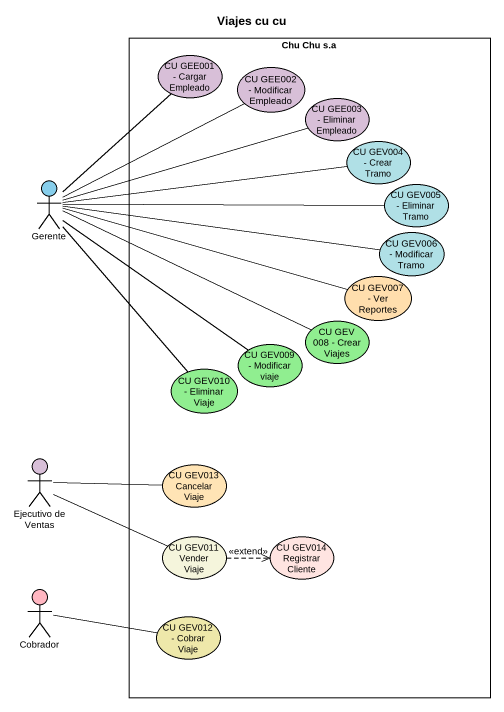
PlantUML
@startuml
title Viajes cu cu
rectangle "Chu Chu s.a" as Chu_Chu_s_a {
  usecase "CU GEE001 - Cargar Empleado" as CU_GEE001_Cargar_Empleado #D8BFD8
  usecase "CU GEE002 - Modificar Empleado" as CU_GEE002_Modificar_Empleado #D8BFD8
  usecase "CU GEE003 - Eliminar Empleado" as CU_GEE003_Eliminar_Empleado #D8BFD8
  usecase "CU GEV004 - Crear Tramo" as CU_GEV004_Crear_Tramo #B0E0E6
  usecase "CU GEV005 - Eliminar Tramo" as CU_GEV005_Eliminar_Tramo #B0E0E6
  usecase "CU GEV006 - Modificar Tramo" as CU_GEV006_Modificar_Tramo #B0E0E6
  usecase "CU GEV007 - Ver Reportes" as CU_GEV007_Ver_Reportes #FFDEAD
  usecase "CU GEV 008 - Crear Viajes" as CU_GEV_008_Crear_Viajes #90EE90
  usecase "CU GEV009 - Modificar viaje" as CU_GEV009_Modificar_viaje #90EE90
  usecase "CU GEV010 - Eliminar Viaje" as CU_GEV010_Eliminar_Viaje #90EE90
  usecase "CU GEV013 Cancelar Viaje" as CU_GEV013_Cancelar_Viaje #FFE4B5
  usecase "CU GEV011 Vender Viaje" as CU_GEV011_Vender_Viaje #F5F5DC
  usecase "CU GEV014 Registrar Cliente" as CU_GEV014_Registrar_Cliente #FFE4E1
  usecase "CU GEV012 - Cobrar Viaje" as CU_GEV012_Cobrar_Viaje #EEE8AA
}
actor Gerente #87CEEB
actor "Ejecutivo de Ventas" as Ejecutivo_de_Ventas #D8BFD8
actor Cobrador #FFB6C1
Gerente -up- CU_GEE001_Cargar_Empleado
Gerente -right- CU_GEE002_Modificar_Empleado
Gerente -right- CU_GEE003_Eliminar_Empleado
Gerente -right- CU_GEV004_Crear_Tramo
Gerente -right- CU_GEV005_Eliminar_Tramo
Gerente -right- CU_GEV006_Modificar_Tramo
Gerente -right- CU_GEV007_Ver_Reportes
Gerente -right- CU_GEV_008_Crear_Viajes
Gerente -- CU_GEV009_Modificar_viaje
Gerente -- CU_GEV010_Eliminar_Viaje
Ejecutivo_de_Ventas -right- CU_GEV013_Cancelar_Viaje
Ejecutivo_de_Ventas -right- CU_GEV011_Vender_Viaje
CU_GEV011_Vender_Viaje .right.> CU_GEV014_Registrar_Cliente : <<extend>>
Cobrador -right- CU_GEV012_Cobrar_Viaje
@enduml
